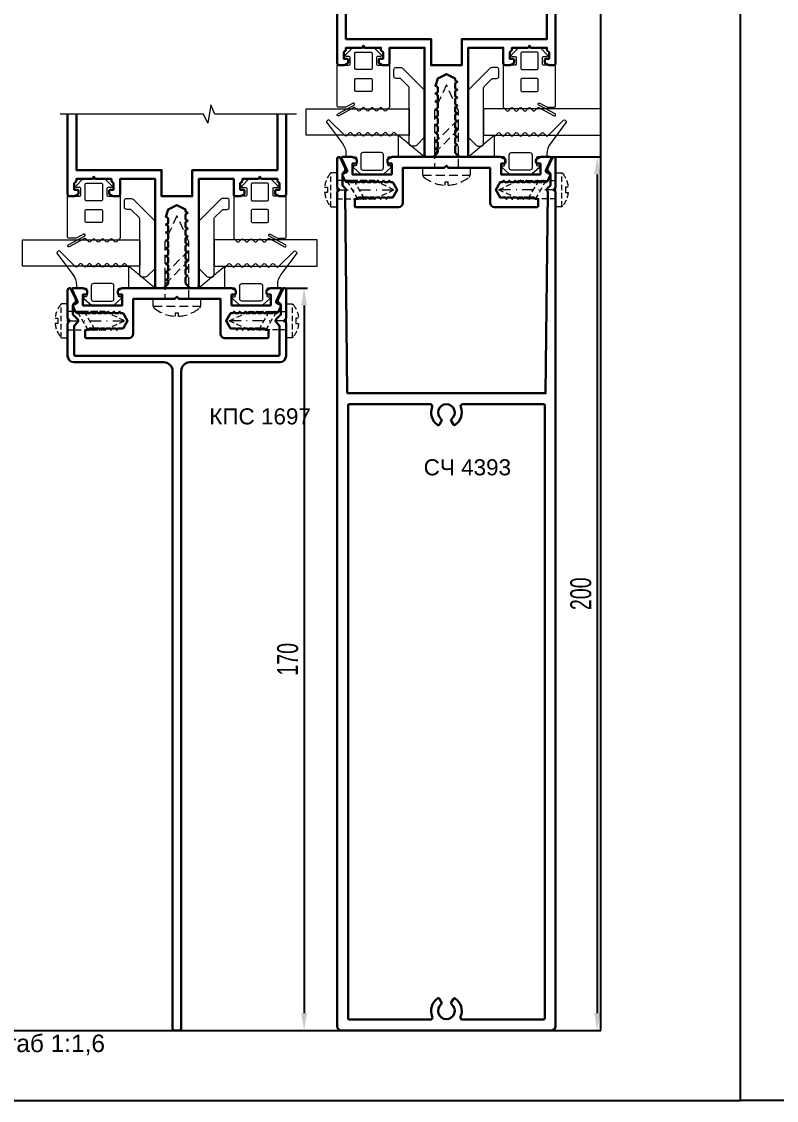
# Model space of a CAD drawing. Extents: x -37 to 8820, y -336 to 478.
# Drawn here: x 7037.2 to 7145.1, y 0 to 154.4 of the extents above; entities that cross this region are included whole.
import ezdxf

# ---------------------------------------------------------------- set-up
doc = ezdxf.new("R2010")
doc.units = 0
doc.header["$LTSCALE"] = 5
doc.linetypes.add('DASHDOT', pattern=[1, 0.5, -0.25, 0, -0.25])
doc.linetypes.add('HIDDEN', pattern=[0.375, 0.25, -0.125])
doc.layers.get('0').update_dxf_attribs({"linetype": 'CONTINUOUS', "lineweight": 30})
doc.layers.get('DEFPOINTS').update_dxf_attribs({"linetype": 'CONTINUOUS'})
for name, color, linetype, lineweight in [('1', 6, 'DASHDOT', 13), ('2', 3, 'HIDDEN', 13), ('Dimentions', 5, 'CONTINUOUS', 15), ('Glass', 5, 'CONTINUOUS', 20), ('Герлен', 7, 'CONTINUOUS', 60), ('Зигзаг', 1, 'CONTINUOUS', 15), ('Подкладки', 1, 'CONTINUOUS', 20), ('Текстовый', 7, 'CONTINUOUS', 9), ('Уплотнители', 1, 'CONTINUOUS', 20)]:
    doc.layers.add(name, color=color, linetype=linetype, lineweight=lineweight)
doc.layers.add('Скрытые', color=14, linetype='CONTINUOUS', plot=False)
doc.styles.add('3', font='RUSS.SHX', dxfattribs={"width": 0.7, "height": 3})
doc.styles.add('Каталожный', font='arial.ttf', dxfattribs={"height": 2.5})
doc.dimstyles.new('MX1_6', dxfattribs={"dimtxt": 3, "dimasz": 2.5, "dimexe": 0.5, "dimexo": 0, "dimgap": 0.8, "dimtad": 1, "dimlfac": 1.6, "dimdsep": 46, "dimtxsty": '3', "dimcen": 0, "dimclrd": 256, "dimclre": 256, "dimclrt": 256, "dimaunit": 1, "dimadec": 0, "dimazin": 0, "dimtfac": 1, "dimtmove": 0, "dimatfit": 1, "dimfxl": 1, "dimtvp": 1, "dimtolj": 1, "dimtzin": 0, "dimarcsym": 0})

# ---------------------------------------------------------------- blocks, each defined once
blk = doc.blocks.new('*D599')
at = {"layer": 'DEFPOINTS', "color": 0, "transparency": 16777216}
for p in [(7112.74, 135), (7112.93, 10), (7119.5, 10)]:
    blk.add_point(p, dxfattribs=at)
at = {"layer": 'Dimentions', "lineweight": -2, "transparency": 16777216}
for p, q in [((7112.74, 135), (7120, 135)), ((7119.5, 132.5), (7119.5, 12.5)), ((7112.93, 10), (7120, 10))]:
    blk.add_line(p, q, dxfattribs=at)
at = {"layer": 'Dimentions', "transparency": 16777216}
for points in [[(7119.08, 132.5), (7119.92, 132.5), (7119.5, 135)], [(7119.08, 12.5), (7119.92, 12.5), (7119.5, 10)]]:
    blk.add_solid(points, dxfattribs=at)
at = {"layer": 'Dimentions', "transparency": 16777216, "insert": (7117.16, 72.5), "char_height": 3, "attachment_point": 5, "rotation": 90, "style": '3'}
blk.add_mtext('\\A1;200', dxfattribs=at)
blk = doc.blocks.new('*U71')
at = {"layer": '1'}
blk.add_line((0, 0), (0, -13), dxfattribs=at)
at = {"layer": '2'}
blk.add_line((-3.84, 1.45), (3.84, 1.45), dxfattribs=at)
blk.add_lwpolyline([(-0.6, 2.87, 0.143497), (-3.71, 1.61, 0.228881), (-3.9, 1.21), (-3.9, 0), (3.9, 0), (3.9, 1.21, 0.228881), (3.71, 1.61, 0.143497), (0.6, 2.87), (0.6, 2.24), (-0.6, 2.24)], format="xyb", close=True, dxfattribs=at)
for points in [[(-2.1, 0), (-2.1, -8.5), (0, -13), (2.1, -8.5), (2.1, 0)], [(2.1, -2.22), (-2.1, -4.65), (-2.1, -6.28), (2.1, -3.85)]]:
    blk.add_lwpolyline(points, close=True, dxfattribs=at)
blk = doc.blocks.new('*U72')
at = {"layer": '1'}
blk.add_line((0, 0), (0, -13), dxfattribs=at)
at = {"layer": '2'}
blk.add_line((-3.84, 1.45), (3.84, 1.45), dxfattribs=at)
blk.add_lwpolyline([(-0.6, 2.87, 0.143497), (-3.71, 1.61, 0.228881), (-3.9, 1.21), (-3.9, 0), (3.9, 0), (3.9, 1.21, 0.228881), (3.71, 1.61, 0.143497), (0.6, 2.87), (0.6, 2.24), (-0.6, 2.24)], format="xyb", close=True, dxfattribs=at)
for points in [[(-2.1, 0), (-2.1, -8.5), (0, -13), (2.1, -8.5), (2.1, 0)], [(2.1, -2.22), (-2.1, -4.65), (-2.1, -6.28), (2.1, -3.85)]]:
    blk.add_lwpolyline(points, close=True, dxfattribs=at)
blk = doc.blocks.new('*D604')
at = {"layer": 'DEFPOINTS', "color": 0, "linetype": 'Continuous', "transparency": 16777216}
for p in [(7074.18, 116.25), (7059.68, 10), (7077.57, 10)]:
    blk.add_point(p, dxfattribs=at)
at = {"layer": 'Dimentions', "linetype": 'Continuous', "lineweight": -2, "transparency": 16777216}
for p, q in [((7074.18, 116.25), (7078.07, 116.25)), ((7077.57, 113.75), (7077.57, 12.5)), ((7059.68, 10), (7078.07, 10))]:
    blk.add_line(p, q, dxfattribs=at)
at = {"layer": 'Dimentions', "linetype": 'Continuous', "transparency": 16777216}
for points in [[(7077.15, 113.75), (7077.99, 113.75), (7077.57, 116.25)], [(7077.15, 12.5), (7077.99, 12.5), (7077.57, 10)]]:
    blk.add_solid(points, dxfattribs=at)
at = {"layer": 'Dimentions', "linetype": 'Continuous', "transparency": 16777216, "insert": (7075.23, 63.12), "char_height": 3, "attachment_point": 5, "rotation": 90, "style": '3'}
blk.add_mtext('\\A1;170', dxfattribs=at)
blk = doc.blocks.new('*U73')
at = {"layer": '1'}
blk.add_line((0, 0), (0, -13), dxfattribs=at)
at = {"layer": '2'}
blk.add_line((-3.84, 1.45), (3.84, 1.45), dxfattribs=at)
blk.add_lwpolyline([(-0.6, 2.87, 0.143497), (-3.71, 1.61, 0.228881), (-3.9, 1.21), (-3.9, 0), (3.9, 0), (3.9, 1.21, 0.228881), (3.71, 1.61, 0.143497), (0.6, 2.87), (0.6, 2.24), (-0.6, 2.24)], format="xyb", close=True, dxfattribs=at)
for points in [[(-2.1, 0), (-2.1, -8.5), (0, -13), (2.1, -8.5), (2.1, 0)], [(2.1, -2.22), (-2.1, -4.65), (-2.1, -6.28), (2.1, -3.85)]]:
    blk.add_lwpolyline(points, close=True, dxfattribs=at)
blk = doc.blocks.new('*U74')
at = {"layer": '1'}
blk.add_line((0, 0), (0, -13), dxfattribs=at)
at = {"layer": '2'}
blk.add_line((-3.84, 1.45), (3.84, 1.45), dxfattribs=at)
blk.add_lwpolyline([(-0.6, 2.87, 0.143497), (-3.71, 1.61, 0.228881), (-3.9, 1.21), (-3.9, 0), (3.9, 0), (3.9, 1.21, 0.228881), (3.71, 1.61, 0.143497), (0.6, 2.87), (0.6, 2.24), (-0.6, 2.24)], format="xyb", close=True, dxfattribs=at)
for points in [[(-2.1, 0), (-2.1, -8.5), (0, -13), (2.1, -8.5), (2.1, 0)], [(2.1, -2.22), (-2.1, -4.65), (-2.1, -6.28), (2.1, -3.85)]]:
    blk.add_lwpolyline(points, close=True, dxfattribs=at)

msp = doc.modelspace()

# ---------------------------------------------------------------- linework, layer by layer
for points in [[(7082.3028, 157.8888), (7082.3028, 148.4375, 0.41421356), (7082.6153, 148.125), (7083.196, 148.125, 0.11643382), (7083.2799, 148.1448), (7083.7616, 148.3857, 0.28407904), (7083.8653, 148.5534), (7083.8653, 148.875, 0.41421356), (7083.6778, 149.0625), (7083.2403, 149.0625), (7083.2403, 150), (7083.4979, 150.2576, 0.19891237), (7083.5528, 150.3902), (7083.5528, 150.625), (7085.7807, 150.625, 0.28407904), (7085.9484, 150.7286), (7086.0528, 150.9375), (7086.1572, 150.7286, 0.28407904), (7086.3249, 150.625), (7088.5528, 150.625), (7088.5528, 150.3902, 0.19891237), (7088.6077, 150.2576), (7088.8653, 150), (7088.8653, 149.0625), (7088.4278, 149.0625, 0.41421356), (7088.2403, 148.875), (7088.2403, 148.5534, 0.28407904), (7088.3439, 148.3857), (7088.8257, 148.1448, 0.11643382), (7088.9096, 148.125), (7089.4903, 148.125, 0.41421356), (7089.8028, 148.4375), (7089.8028, 150.625), (7094.8028, 150.625), (7094.8028, 135.3125, 0.41421356), (7095.1153, 135), (7095.9751, 135, 0.19891237), (7096.1077, 135.0549), (7096.6229, 135.5701, 0.19891237), (7096.6778, 135.7027), (7096.6778, 135.9154, 0.28407904), (7096.5741, 136.0831), (7096.3653, 136.1875), (7096.5741, 136.2919, 0.28407904), (7096.6778, 136.4596), (7096.6778, 137.0404, 0.28407904), (7096.5741, 137.2081), (7096.3653, 137.3125), (7096.5741, 137.4169, 0.28407904), (7096.6778, 137.5846), (7096.6778, 138.1654, 0.28407904), (7096.5741, 138.3331), (7096.3653, 138.4375), (7096.5741, 138.5419, 0.28407904), (7096.6778, 138.7096), (7096.6778, 139.2904, 0.28407904), (7096.5741, 139.4581), (7096.3653, 139.5625), (7096.5741, 139.6669, 0.28407904), (7096.6778, 139.8346), (7096.6778, 140.4154, 0.28407904), (7096.5741, 140.5831), (7096.3653, 140.6875), (7096.5741, 140.7919, 0.28407904), (7096.6778, 140.9596), (7096.6778, 141.5404, 0.28407904), (7096.5741, 141.7081), (7096.3653, 141.8125), (7096.5741, 141.9169, 0.28407904), (7096.6778, 142.0846), (7096.6778, 142.6654, 0.28407904), (7096.5741, 142.8331), (7096.3653, 142.9375), (7096.5741, 143.0419, 0.28407904), (7096.6778, 143.2096), (7096.6778, 143.7904, 0.28407904), (7096.5741, 143.9581), (7096.3653, 144.0625), (7096.5741, 144.1669, 0.28407904), (7096.6778, 144.3346), (7096.6778, 144.9154, 0.28407904), (7096.5741, 145.0831), (7096.3653, 145.1875), (7096.6778, 146.25), (7097.9278, 146.875), (7099.1778, 146.25), (7099.1778, 146.0221, 0.28407904), (7099.2814, 145.8544), (7099.4903, 145.75), (7099.2814, 145.6456, 0.28407904), (7099.1778, 145.4779), (7099.1778, 144.8971, 0.28407904), (7099.2814, 144.7294), (7099.4903, 144.625), (7099.2814, 144.5206, 0.28407904), (7099.1778, 144.3529), (7099.1778, 143.7721, 0.28407904), (7099.2814, 143.6044), (7099.4903, 143.5), (7099.2814, 143.3956, 0.28407904), (7099.1778, 143.2279), (7099.1778, 142.6471, 0.28407904), (7099.2814, 142.4794), (7099.4903, 142.375), (7099.2814, 142.2706, 0.28407904), (7099.1778, 142.1029), (7099.1778, 141.5221, 0.28407904), (7099.2814, 141.3544), (7099.4903, 141.25), (7099.2814, 141.1456, 0.28407904), (7099.1778, 140.9779), (7099.1778, 140.3971, 0.28407904), (7099.2814, 140.2294), (7099.4903, 140.125), (7099.2814, 140.0206, 0.28407904), (7099.1778, 139.8529), (7099.1778, 139.2721, 0.28407904), (7099.2814, 139.1044), (7099.4903, 139), (7099.2814, 138.8956, 0.28407904), (7099.1778, 138.7279), (7099.1778, 138.1471, 0.28407904), (7099.2814, 137.9794), (7099.4903, 137.875), (7099.2814, 137.7706, 0.28407904), (7099.1778, 137.6029), (7099.1778, 137.0221, 0.28407904), (7099.2814, 136.8544), (7099.4903, 136.75), (7099.2814, 136.6456, 0.28407904), (7099.1778, 136.4779), (7099.1778, 135.7027, 0.19891237), (7099.2327, 135.5701), (7099.7479, 135.0549, 0.19891237), (7099.8805, 135), (7100.7403, 135, 0.41421356), (7101.0528, 135.3125), (7101.0528, 150.625), (7106.0528, 150.625), (7106.0528, 148.4375, 0.41421356), (7106.3653, 148.125), (7106.946, 148.125, 0.11643382), (7107.0299, 148.1448), (7107.5116, 148.3857, 0.28407904), (7107.6153, 148.5534), (7107.6153, 148.875, 0.41421356), (7107.4278, 149.0625), (7106.9903, 149.0625), (7106.9903, 150), (7107.2479, 150.2576, 0.19891237), (7107.3028, 150.3902), (7107.3028, 150.625), (7109.5307, 150.625, 0.28407904), (7109.6984, 150.7286), (7109.8028, 150.9375), (7109.9072, 150.7286, 0.28407904), (7110.0749, 150.625), (7112.3028, 150.625), (7112.3028, 150.3902, 0.19891237), (7112.3577, 150.2576), (7112.6153, 150), (7112.6153, 149.0625), (7112.1778, 149.0625, 0.41421356), (7111.9903, 148.875), (7111.9903, 148.5534, 0.28407904), (7112.0939, 148.3857), (7112.5757, 148.1448, 0.11643382), (7112.6596, 148.125), (7113.2403, 148.125, 0.41421356), (7113.5528, 148.4375), (7113.5528, 157.8888)], [(7043.7459, 141.1388), (7043.7459, 129.6875, 0.41421356), (7044.0584, 129.375), (7044.6392, 129.375, 0.11643382), (7044.723, 129.3948), (7045.2048, 129.6357, 0.28407904), (7045.3084, 129.8034), (7045.3084, 130.125, 0.41421356), (7045.1209, 130.3125), (7044.6834, 130.3125), (7044.6834, 131.25), (7044.941, 131.5076, 0.19891237), (7044.9959, 131.6402), (7044.9959, 131.875), (7047.2238, 131.875, 0.28407904), (7047.3915, 131.9786), (7047.4959, 132.1875), (7047.6004, 131.9786, 0.28407904), (7047.7681, 131.875), (7049.9959, 131.875), (7049.9959, 131.6402, 0.19891237), (7050.0509, 131.5076), (7050.3084, 131.25), (7050.3084, 130.3125), (7049.8709, 130.3125, 0.41421356), (7049.6834, 130.125), (7049.6834, 129.8034, 0.28407904), (7049.7871, 129.6357), (7050.2689, 129.3948, 0.11643382), (7050.3527, 129.375), (7050.9334, 129.375, 0.41421356), (7051.2459, 129.6875), (7051.2459, 131.875), (7056.2459, 131.875), (7056.2459, 116.5625, 0.41421356), (7056.5584, 116.25), (7057.4183, 116.25, 0.19891237), (7057.5509, 116.3049), (7058.066, 116.8201, 0.19891237), (7058.1209, 116.9527), (7058.1209, 117.1654, 0.28407904), (7058.0173, 117.3331), (7057.8084, 117.4375), (7058.0173, 117.5419, 0.28407904), (7058.1209, 117.7096), (7058.1209, 118.2904, 0.28407904), (7058.0173, 118.4581), (7057.8084, 118.5625), (7058.0173, 118.6669, 0.28407904), (7058.1209, 118.8346), (7058.1209, 119.4154, 0.28407904), (7058.0173, 119.5831), (7057.8084, 119.6875), (7058.0173, 119.7919, 0.28407904), (7058.1209, 119.9596), (7058.1209, 120.5404, 0.28407904), (7058.0173, 120.7081), (7057.8084, 120.8125), (7058.0173, 120.9169, 0.28407904), (7058.1209, 121.0846), (7058.1209, 121.6654, 0.28407904), (7058.0173, 121.8331), (7057.8084, 121.9375), (7058.0173, 122.0419, 0.28407904), (7058.1209, 122.2096), (7058.1209, 122.7904, 0.28407904), (7058.0173, 122.9581), (7057.8084, 123.0625), (7058.0173, 123.1669, 0.28407904), (7058.1209, 123.3346), (7058.1209, 123.9154, 0.28407904), (7058.0173, 124.0831), (7057.8084, 124.1875), (7058.0173, 124.2919, 0.28407904), (7058.1209, 124.4596), (7058.1209, 125.0404, 0.28407904), (7058.0173, 125.2081), (7057.8084, 125.3125), (7058.0173, 125.4169, 0.28407904), (7058.1209, 125.5846), (7058.1209, 126.1654, 0.28407904), (7058.0173, 126.3331), (7057.8084, 126.4375), (7058.1209, 127.5), (7059.3709, 128.125), (7060.6209, 127.5), (7060.6209, 127.2721, 0.28407904), (7060.7246, 127.1044), (7060.9334, 127), (7060.7246, 126.8956, 0.28407904), (7060.6209, 126.7279), (7060.6209, 126.1471, 0.28407904), (7060.7246, 125.9794), (7060.9334, 125.875), (7060.7246, 125.7706, 0.28407904), (7060.6209, 125.6029), (7060.6209, 125.0221, 0.28407904), (7060.7246, 124.8544), (7060.9334, 124.75), (7060.7246, 124.6456, 0.28407904), (7060.6209, 124.4779), (7060.6209, 123.8971, 0.28407904), (7060.7246, 123.7294), (7060.9334, 123.625), (7060.7246, 123.5206, 0.28407904), (7060.6209, 123.3529), (7060.6209, 122.7721, 0.28407904), (7060.7246, 122.6044), (7060.9334, 122.5), (7060.7246, 122.3956, 0.28407904), (7060.6209, 122.2279), (7060.6209, 121.6471, 0.28407904), (7060.7246, 121.4794), (7060.9334, 121.375), (7060.7246, 121.2706, 0.28407904), (7060.6209, 121.1029), (7060.6209, 120.5221, 0.28407904), (7060.7246, 120.3544), (7060.9334, 120.25), (7060.7246, 120.1456, 0.28407904), (7060.6209, 119.9779), (7060.6209, 119.3971, 0.28407904), (7060.7246, 119.2294), (7060.9334, 119.125), (7060.7246, 119.0206, 0.28407904), (7060.6209, 118.8529), (7060.6209, 118.2721, 0.28407904), (7060.7246, 118.1044), (7060.9334, 118), (7060.7246, 117.8956, 0.28407904), (7060.6209, 117.7279), (7060.6209, 116.9527, 0.19891237), (7060.6759, 116.8201), (7061.191, 116.3049, 0.19891237), (7061.3236, 116.25), (7062.1834, 116.25, 0.41421356), (7062.4959, 116.5625), (7062.4959, 131.875), (7067.4959, 131.875), (7067.4959, 129.6875, 0.41421356), (7067.8084, 129.375), (7068.3892, 129.375, 0.11643382), (7068.473, 129.3948), (7068.9548, 129.6357, 0.28407904), (7069.0584, 129.8034), (7069.0584, 130.125, 0.41421356), (7068.8709, 130.3125), (7068.4334, 130.3125), (7068.4334, 131.25), (7068.691, 131.5076, 0.19891237), (7068.7459, 131.6402), (7068.7459, 131.875), (7070.9738, 131.875, 0.28407904), (7071.1415, 131.9786), (7071.2459, 132.1875), (7071.3504, 131.9786, 0.28407904), (7071.5181, 131.875), (7073.7459, 131.875), (7073.7459, 131.6402, 0.19891237), (7073.8009, 131.5076), (7074.0584, 131.25), (7074.0584, 130.3125), (7073.6209, 130.3125, 0.41421356), (7073.4334, 130.125), (7073.4334, 129.8034, 0.28407904), (7073.5371, 129.6357), (7074.0189, 129.3948, 0.11643382), (7074.1027, 129.375), (7074.6834, 129.375, 0.41421356), (7074.9959, 129.6875), (7074.9959, 141.1388)], [(7044.8709, 106.5625, -0.41421356), (7044.6834, 106.75), (7044.6834, 110.8617), (7045.1633, 111.3415, 0.41421356), (7045.1633, 111.7835), (7044.4959, 112.4508), (7044.4959, 113.7633, -0.27973928), (7044.6979, 114.096, 0.40155944), (7044.8925, 114.669), (7044.2225, 116.1057, 0.80258485), (7043.7459, 116), (7043.7459, 111.9527, 0.19891237), (7043.8009, 111.8201), (7044.0584, 111.5625), (7043.8009, 111.3049, 0.19891237), (7043.7459, 111.1723), (7043.7459, 106.5625, 0.41421356), (7044.6834, 105.625), (7057.4959, 105.625, -0.41421356), (7058.7459, 104.375), (7058.7459, 10.3125, 0.41421356), (7059.0584, 10), (7059.6834, 10, 0.41421356), (7059.9959, 10.3125), (7059.9959, 104.375, -0.41421356), (7061.2459, 105.625), (7074.0584, 105.625, 0.41421356), (7074.9959, 106.5625), (7074.9959, 111.1723, 0.19891237), (7074.941, 111.3049), (7074.6834, 111.5625), (7074.941, 111.8201, 0.19891237), (7074.9959, 111.9527), (7074.9959, 116, 0.80258485), (7074.5194, 116.1057), (7073.8494, 114.669, 0.40155944), (7074.044, 114.096, -0.27973928), (7074.2459, 113.7633), (7074.2459, 112.4508), (7073.5786, 111.7835, 0.41421356), (7073.5786, 111.3415), (7074.0584, 110.8617), (7074.0584, 106.75, -0.41421356), (7073.8709, 106.5625), (7044.8709, 106.5625)]]:
    msp.add_lwpolyline(points, format="xyb")
for points in [[(7083.5528, 157.8888), (7083.5528, 151.875), (7095.7403, 151.875), (7095.7403, 148.125), (7100.1153, 148.125), (7100.1153, 151.875), (7112.3028, 151.875), (7112.3028, 157.8888)], [(7044.9959, 141.1388), (7044.9959, 133.125), (7057.1834, 133.125), (7057.1834, 129.375), (7061.5584, 129.375), (7061.5584, 133.125), (7073.7459, 133.125), (7073.7459, 141.1388)]]:
    msp.add_lwpolyline(points)
for points in [[(7083.7403, 101.1875), (7112.1153, 101.1875), (7112.4301, 129.9395, 0.16225078), (7112.3696, 130.1277, -0.37021612), (7112.4006, 130.5335), (7112.8028, 130.9357), (7112.8028, 132.5133, 0.27973928), (7112.6009, 132.846, -0.40155944), (7112.4063, 133.419), (7113.0762, 134.8557, -0.80258485), (7113.5528, 134.75), (7113.5528, 130.7027, -0.19891237), (7113.4979, 130.5701), (7113.2403, 130.3125), (7113.4979, 130.0549, -0.19891237), (7113.5528, 129.9223), (7113.5528, 10.625, -0.41421356), (7112.9278, 10), (7082.9278, 10, -0.41421356), (7082.3028, 10.625), (7082.3028, 129.9223, -0.19891237), (7082.3577, 130.0549), (7082.6153, 130.3125), (7082.3577, 130.5701, -0.19891237), (7082.3028, 130.7027), (7082.3028, 134.75, -0.80258485), (7082.7794, 134.8557), (7083.4493, 133.419, -0.40155944), (7083.2547, 132.846, 0.27973928), (7083.0528, 132.5133), (7083.0528, 130.9357), (7083.455, 130.5335, -0.37021612), (7083.486, 130.1277, 0.16225078), (7083.4255, 129.9395)], [(7109.6967, 129.1497, 0.28407904), (7109.5849, 129.2188), (7109.1457, 129.2188, 0.28407904), (7109.0339, 129.1497), (7108.959, 129), (7108.8842, 129.1497, 0.28407904), (7108.7724, 129.2188), (7108.3332, 129.2188, 0.28407904), (7108.2214, 129.1497), (7108.1465, 129), (7108.0717, 129.1497, 0.28407904), (7107.9599, 129.2188), (7107.5207, 129.2188, 0.28407904), (7107.4089, 129.1497), (7107.334, 129), (7107.2592, 129.1497, 0.28407904), (7107.1474, 129.2188), (7106.7082, 129.2188, 0.28407904), (7106.5964, 129.1497), (7106.5215, 129), (7106.4467, 129.1497, 0.28407904), (7106.3349, 129.2188), (7105.6153, 129.2188), (7104.9903, 130.3125), (7105.6153, 131.4063), (7105.9287, 131.4063, 0.28407904), (7106.0405, 131.4753), (7106.1153, 131.625), (7106.1901, 131.4753, 0.28407904), (7106.3019, 131.4063), (7106.7412, 131.4063, 0.28407904), (7106.853, 131.4753), (7106.9278, 131.625), (7107.0026, 131.4753, 0.28407904), (7107.1144, 131.4063), (7107.5537, 131.4063, 0.28407904), (7107.6655, 131.4753), (7107.7403, 131.625), (7107.8151, 131.4753, 0.28407904), (7107.9269, 131.4063), (7108.3662, 131.4063, 0.28407904), (7108.478, 131.4753), (7108.5528, 131.625), (7108.6276, 131.4753, 0.28407904), (7108.7394, 131.4063), (7109.1787, 131.4063, 0.28407904), (7109.2905, 131.4753), (7109.3653, 131.625), (7109.4401, 131.4753, 0.28407904), (7109.5519, 131.4063), (7109.9912, 131.4063, 0.28407904), (7110.103, 131.4753), (7110.1778, 131.625), (7110.2526, 131.4753, 0.28407904), (7110.3644, 131.4063), (7110.8037, 131.4063, 0.28407904), (7110.9155, 131.4753), (7110.9903, 131.625), (7111.0651, 131.4753, 0.28407904), (7111.1769, 131.4063), (7111.6162, 131.4063, 0.28407904), (7111.728, 131.4753), (7111.8028, 131.625), (7111.8776, 131.4753, 0.28407904), (7111.9894, 131.4063), (7112.1785, 131.4063, 0.19891237), (7112.2668, 131.4429), (7112.4334, 131.6094, 0.08748866), (7112.4583, 131.645), (7112.7852, 132.3461, 0.41421356), (7112.6945, 132.5952), (7112.2227, 132.8152, -0.41421356), (7112.132, 133.0644), (7112.9102, 134.7333, 0.54861879), (7112.7403, 135), (7111.4096, 135, 0.11643382), (7111.3257, 134.9802), (7110.8439, 134.7393, 0.28407904), (7110.7403, 134.5716), (7110.7403, 134.25, 0.41421356), (7110.9278, 134.0625), (7111.3653, 134.0625), (7111.3653, 132.5), (7105.7403, 132.5), (7105.7403, 134.0625), (7106.1778, 134.0625, 0.41421356), (7106.3653, 134.25), (7106.3653, 134.5716, 0.28407904), (7106.2616, 134.7393), (7105.7799, 134.9802, 0.11643382), (7105.696, 135), (7090.1596, 135, 0.11643382), (7090.0757, 134.9802), (7089.5939, 134.7393, 0.28407904), (7089.4903, 134.5716), (7089.4903, 134.25, 0.41421356), (7089.6778, 134.0625), (7090.1153, 134.0625), (7090.1153, 132.5), (7084.4903, 132.5), (7084.4903, 134.0625), (7084.9278, 134.0625, 0.41421356), (7085.1153, 134.25), (7085.1153, 134.5716, 0.28407904), (7085.0116, 134.7393), (7084.5299, 134.9802, 0.11643382), (7084.446, 135), (7083.1153, 135, 0.54861879), (7082.9454, 134.7333), (7083.7236, 133.0644, -0.41421356), (7083.6329, 132.8152), (7083.1611, 132.5952, 0.41421356), (7083.0704, 132.3461), (7083.3973, 131.645, 0.08748866), (7083.4222, 131.6094), (7083.5887, 131.4429, 0.19891237), (7083.6771, 131.4063), (7083.8662, 131.4063, 0.28407904), (7083.978, 131.4753), (7084.0528, 131.625), (7084.1276, 131.4753, 0.28407904), (7084.2394, 131.4063), (7084.6787, 131.4063, 0.28407904), (7084.7905, 131.4753), (7084.8653, 131.625), (7084.9401, 131.4753, 0.28407904), (7085.0519, 131.4063), (7085.4912, 131.4063, 0.28407904), (7085.603, 131.4753), (7085.6778, 131.625), (7085.7526, 131.4753, 0.28407904), (7085.8644, 131.4063), (7086.3037, 131.4063, 0.28407904), (7086.4155, 131.4753), (7086.4903, 131.625), (7086.5651, 131.4753, 0.28407904), (7086.6769, 131.4063), (7087.1162, 131.4063, 0.28407904), (7087.228, 131.4753), (7087.3028, 131.625), (7087.3776, 131.4753, 0.28407904), (7087.4894, 131.4063), (7087.9287, 131.4063, 0.28407904), (7088.0405, 131.4753), (7088.1153, 131.625), (7088.1901, 131.4753, 0.28407904), (7088.3019, 131.4063), (7088.7412, 131.4063, 0.28407904), (7088.853, 131.4753), (7088.9278, 131.625), (7089.0026, 131.4753, 0.28407904), (7089.1144, 131.4063), (7089.5537, 131.4063, 0.28407904), (7089.6655, 131.4753), (7089.7403, 131.625), (7089.8151, 131.4753, 0.28407904), (7089.9269, 131.4063), (7090.2403, 131.4063), (7090.8653, 130.3125), (7090.2403, 129.2188), (7089.5207, 129.2188, 0.28407904), (7089.4089, 129.1497), (7089.334, 129), (7089.2592, 129.1497, 0.28407904), (7089.1474, 129.2188), (7088.7082, 129.2188, 0.28407904), (7088.5964, 129.1497), (7088.5215, 129), (7088.4467, 129.1497, 0.28407904), (7088.3349, 129.2188), (7087.8957, 129.2188, 0.28407904), (7087.7839, 129.1497), (7087.709, 129), (7087.6342, 129.1497, 0.28407904), (7087.5224, 129.2188), (7087.0832, 129.2188, 0.28407904), (7086.9714, 129.1497), (7086.8965, 129), (7086.8217, 129.1497, 0.28407904), (7086.7099, 129.2188), (7086.2707, 129.2188, 0.28407904), (7086.1589, 129.1497), (7086.084, 129), (7086.0092, 129.1497, 0.28407904), (7085.8974, 129.2188), (7085.4582, 129.2188, 0.28407904), (7085.3464, 129.1497), (7085.2715, 129), (7084.9278, 129, 0.41421356), (7084.8028, 128.875), (7084.8028, 128, 0.41421356), (7084.9903, 127.8125), (7091.0528, 127.8125, 0.41421356), (7091.6778, 128.4375), (7091.6778, 133.4375), (7097.5376, 133.4375, 0.19891237), (7097.6702, 133.4924), (7097.9278, 133.75), (7098.1854, 133.4924, 0.19891237), (7098.318, 133.4375), (7104.1778, 133.4375), (7104.1778, 128.4375, 0.41421356), (7104.8028, 127.8125), (7110.8653, 127.8125, 0.41421356), (7111.0528, 128), (7111.0528, 128.875, 0.41421356), (7110.9278, 129), (7110.584, 129), (7110.5092, 129.1497, 0.28407904), (7110.3974, 129.2188), (7109.9582, 129.2188, 0.28407904), (7109.8464, 129.1497), (7109.7715, 129)], [(7071.1399, 110.3997, 0.28407904), (7071.0281, 110.4688), (7070.5888, 110.4688, 0.28407904), (7070.477, 110.3997), (7070.4022, 110.25), (7070.3274, 110.3997, 0.28407904), (7070.2156, 110.4688), (7069.7763, 110.4688, 0.28407904), (7069.6645, 110.3997), (7069.5897, 110.25), (7069.5149, 110.3997, 0.28407904), (7069.4031, 110.4688), (7068.9638, 110.4688, 0.28407904), (7068.852, 110.3997), (7068.7772, 110.25), (7068.7024, 110.3997, 0.28407904), (7068.5906, 110.4688), (7068.1513, 110.4688, 0.28407904), (7068.0395, 110.3997), (7067.9647, 110.25), (7067.8899, 110.3997, 0.28407904), (7067.7781, 110.4688), (7067.0584, 110.4688), (7066.4334, 111.5625), (7067.0584, 112.6563), (7067.3718, 112.6563, 0.28407904), (7067.4836, 112.7253), (7067.5584, 112.875), (7067.6333, 112.7253, 0.28407904), (7067.7451, 112.6563), (7068.1843, 112.6563, 0.28407904), (7068.2961, 112.7253), (7068.3709, 112.875), (7068.4458, 112.7253, 0.28407904), (7068.5576, 112.6563), (7068.9968, 112.6563, 0.28407904), (7069.1086, 112.7253), (7069.1834, 112.875), (7069.2583, 112.7253, 0.28407904), (7069.3701, 112.6563), (7069.8093, 112.6563, 0.28407904), (7069.9211, 112.7253), (7069.9959, 112.875), (7070.0708, 112.7253, 0.28407904), (7070.1826, 112.6563), (7070.6218, 112.6563, 0.28407904), (7070.7336, 112.7253), (7070.8084, 112.875), (7070.8833, 112.7253, 0.28407904), (7070.9951, 112.6563), (7071.4343, 112.6563, 0.28407904), (7071.5461, 112.7253), (7071.6209, 112.875), (7071.6958, 112.7253, 0.28407904), (7071.8076, 112.6563), (7072.2468, 112.6563, 0.28407904), (7072.3586, 112.7253), (7072.4334, 112.875), (7072.5083, 112.7253, 0.28407904), (7072.6201, 112.6563), (7073.0593, 112.6563, 0.28407904), (7073.1711, 112.7253), (7073.2459, 112.875), (7073.3208, 112.7253, 0.28407904), (7073.4326, 112.6563), (7073.6216, 112.6563, 0.19891237), (7073.71, 112.6929), (7073.8766, 112.8594, 0.08748866), (7073.9015, 112.895), (7074.2284, 113.5961, 0.41421356), (7074.1377, 113.8452), (7073.6659, 114.0652, -0.41421356), (7073.5752, 114.3144), (7074.3534, 115.9833, 0.54861879), (7074.1834, 116.25), (7072.8527, 116.25, 0.11643382), (7072.7689, 116.2302), (7072.2871, 115.9893, 0.28407904), (7072.1834, 115.8216), (7072.1834, 115.5, 0.41421356), (7072.3709, 115.3125), (7072.8084, 115.3125), (7072.8084, 113.75), (7067.1834, 113.75), (7067.1834, 115.3125), (7067.6209, 115.3125, 0.41421356), (7067.8084, 115.5), (7067.8084, 115.8216, 0.28407904), (7067.7048, 115.9893), (7067.223, 116.2302, 0.11643382), (7067.1392, 116.25), (7051.6027, 116.25, 0.11643382), (7051.5189, 116.2302), (7051.0371, 115.9893, 0.28407904), (7050.9334, 115.8216), (7050.9334, 115.5, 0.41421356), (7051.1209, 115.3125), (7051.5584, 115.3125), (7051.5584, 113.75), (7045.9334, 113.75), (7045.9334, 115.3125), (7046.3709, 115.3125, 0.41421356), (7046.5584, 115.5), (7046.5584, 115.8216, 0.28407904), (7046.4548, 115.9893), (7045.973, 116.2302, 0.11643382), (7045.8892, 116.25), (7044.5584, 116.25, 0.54861879), (7044.3885, 115.9833), (7045.1667, 114.3144, -0.41421356), (7045.076, 114.0652), (7044.6042, 113.8452, 0.41421356), (7044.5135, 113.5961), (7044.8404, 112.895, 0.08748866), (7044.8653, 112.8594), (7045.0319, 112.6929, 0.19891237), (7045.1203, 112.6563), (7045.3093, 112.6563, 0.28407904), (7045.4211, 112.7253), (7045.4959, 112.875), (7045.5708, 112.7253, 0.28407904), (7045.6826, 112.6563), (7046.1218, 112.6563, 0.28407904), (7046.2336, 112.7253), (7046.3084, 112.875), (7046.3833, 112.7253, 0.28407904), (7046.4951, 112.6563), (7046.9343, 112.6563, 0.28407904), (7047.0461, 112.7253), (7047.1209, 112.875), (7047.1958, 112.7253, 0.28407904), (7047.3076, 112.6563), (7047.7468, 112.6563, 0.28407904), (7047.8586, 112.7253), (7047.9334, 112.875), (7048.0083, 112.7253, 0.28407904), (7048.1201, 112.6563), (7048.5593, 112.6563, 0.28407904), (7048.6711, 112.7253), (7048.7459, 112.875), (7048.8208, 112.7253, 0.28407904), (7048.9326, 112.6563), (7049.3718, 112.6563, 0.28407904), (7049.4836, 112.7253), (7049.5584, 112.875), (7049.6333, 112.7253, 0.28407904), (7049.7451, 112.6563), (7050.1843, 112.6563, 0.28407904), (7050.2961, 112.7253), (7050.3709, 112.875), (7050.4458, 112.7253, 0.28407904), (7050.5576, 112.6563), (7050.9968, 112.6563, 0.28407904), (7051.1086, 112.7253), (7051.1834, 112.875), (7051.2583, 112.7253, 0.28407904), (7051.3701, 112.6563), (7051.6834, 112.6563), (7052.3084, 111.5625), (7051.6834, 110.4688), (7050.9638, 110.4688, 0.28407904), (7050.852, 110.3997), (7050.7772, 110.25), (7050.7024, 110.3997, 0.28407904), (7050.5906, 110.4688), (7050.1513, 110.4688, 0.28407904), (7050.0395, 110.3997), (7049.9647, 110.25), (7049.8899, 110.3997, 0.28407904), (7049.7781, 110.4688), (7049.3388, 110.4688, 0.28407904), (7049.227, 110.3997), (7049.1522, 110.25), (7049.0774, 110.3997, 0.28407904), (7048.9656, 110.4688), (7048.5263, 110.4688, 0.28407904), (7048.4145, 110.3997), (7048.3397, 110.25), (7048.2649, 110.3997, 0.28407904), (7048.1531, 110.4688), (7047.7138, 110.4688, 0.28407904), (7047.602, 110.3997), (7047.5272, 110.25), (7047.4524, 110.3997, 0.28407904), (7047.3406, 110.4688), (7046.9013, 110.4688, 0.28407904), (7046.7895, 110.3997), (7046.7147, 110.25), (7046.3709, 110.25, 0.41421356), (7046.2459, 110.125), (7046.2459, 109.25, 0.41421356), (7046.4334, 109.0625), (7052.4959, 109.0625, 0.41421356), (7053.1209, 109.6875), (7053.1209, 114.6875), (7058.9808, 114.6875, 0.19891237), (7059.1134, 114.7424), (7059.3709, 115), (7059.6285, 114.7424, 0.19891237), (7059.7611, 114.6875), (7065.6209, 114.6875), (7065.6209, 109.6875, 0.41421356), (7066.2459, 109.0625), (7072.3084, 109.0625, 0.41421356), (7072.4959, 109.25), (7072.4959, 110.125, 0.41421356), (7072.3709, 110.25), (7072.0272, 110.25), (7071.9524, 110.3997, 0.28407904), (7071.8406, 110.4688), (7071.4013, 110.4688, 0.28407904), (7071.2895, 110.3997), (7071.2147, 110.25)]]:
    msp.add_lwpolyline(points, format="xyb", close=True)
at = {"linetype": 'Continuous'}
msp.add_lwpolyline([(7096.9322, 96.7131, -0.44198782), (7096.6613, 96.654, -0.33997957), (7095.8787, 99.2031, 0.52327257), (7095.5859, 99.625), (7084.0528, 99.625, 0.41421356), (7083.8653, 99.4375), (7083.8653, 11.75, 0.41421356), (7084.0528, 11.5625), (7095.6102, 11.5625, 0.53184552), (7095.8999, 11.9922, -0.34747837), (7096.6613, 14.596, -0.44198782), (7096.9322, 14.5369), (7097.2467, 13.9922, -0.37469315), (7097.1994, 13.7503, 2.91764669), (7098.6562, 13.7503, -0.37469315), (7098.6089, 13.9922), (7098.9234, 14.5369, -0.44198782), (7099.1943, 14.596, -0.34747837), (7099.9557, 11.9922, 0.53184552), (7100.2454, 11.5625), (7111.8028, 11.5625, 0.41421356), (7111.9903, 11.75), (7111.9903, 99.4375, 0.41421356), (7111.8028, 99.625), (7100.2697, 99.625, 0.52327257), (7099.9769, 99.2031, -0.33997957), (7099.1943, 96.654, -0.44198782), (7098.9234, 96.7131), (7098.6089, 97.2578, -0.37469315), (7098.6562, 97.4997, 2.91764669), (7097.1994, 97.4997, -0.37469315), (7097.2467, 97.2578)], format="xyb", close=True, dxfattribs=at)
at = {"layer": '2'}
for p, q in [((7094.5528, 132.3814), (7101.3028, 132.3814)), ((7055.9959, 113.6314), (7062.7459, 113.6314))]:
    msp.add_line(p, q, dxfattribs=at)
for points in [[(7099.6465, 133.4375), (7099.6465, 141.6266), (7097.9278, 145.3125), (7096.209, 141.6266), (7096.209, 133.4375)], [(7096.209, 135.5179), (7099.6465, 138.9554), (7099.6465, 140.3877), (7096.209, 136.9502)], [(7061.0897, 114.6875), (7061.0897, 122.8766), (7059.3709, 126.5625), (7057.6522, 122.8766), (7057.6522, 114.6875)], [(7057.6522, 116.7679), (7061.0897, 120.2054), (7061.0897, 121.6377), (7057.6522, 118.2002)]]:
    msp.add_lwpolyline(points, close=True, dxfattribs=at)
for points in [[(7097.6822, 130.9746, -0.16184886), (7094.6664, 132.1404, -0.22388754), (7094.5528, 132.3814), (7094.5528, 133.4375), (7101.3028, 133.4375), (7101.3028, 132.3814, -0.22388754), (7101.1892, 132.1404, -0.16184886), (7098.1734, 130.9746), (7098.1734, 131.4123), (7097.6822, 131.4123)], [(7059.1253, 112.2246, -0.16184886), (7056.1096, 113.3904, -0.22388754), (7055.9959, 113.6314), (7055.9959, 114.6875), (7062.7459, 114.6875), (7062.7459, 113.6314, -0.22388754), (7062.6323, 113.3904, -0.16184886), (7059.6166, 112.2246), (7059.6166, 112.6623), (7059.1253, 112.6623)]]:
    msp.add_lwpolyline(points, format="xyb", close=True, dxfattribs=at)
at = {"layer": 'Glass'}
for points in [[(7092.6153, 138.125), (7077.8653, 138.125), (7077.8653, 141.875), (7092.6153, 141.875)], [(7103.2403, 138.125), (7119.9903, 138.125), (7119.9903, 141.875), (7103.2403, 141.875)], [(7054.0584, 119.375), (7037.3084, 119.375), (7037.3084, 123.125), (7054.0584, 123.125)], [(7064.6834, 119.375), (7079.4334, 119.375), (7079.4334, 123.125), (7064.6834, 123.125)]]:
    msp.add_lwpolyline(points, close=True, dxfattribs=at)
at = {"layer": 'Герлен', "ltscale": 2, "const_width": 0.1875}
for points in [[(7084.9903, 138.125), (7091.0528, 138.125), (7094.8028, 135), (7101.0528, 135), (7104.8028, 138.125), (7110.8653, 138.125)], [(7046.4334, 119.375), (7052.4959, 119.375), (7056.2459, 116.25), (7062.4959, 116.25), (7066.2459, 119.375), (7072.3084, 119.375)]]:
    msp.add_lwpolyline(points, dxfattribs=at)
at = {"layer": 'Зигзаг'}
msp.add_lwpolyline([(7076.4735, 141.1388), (7064.7962, 141.1388), (7064.2153, 142.4567), (7063.7797, 139.844), (7063.1972, 141.1388), (7042.6829, 141.1388)], dxfattribs=at)
at = {"layer": 'Подкладки'}
for points in [[(7090.7403, 146.25, -0.41421356), (7090.4278, 146.5625), (7090.4278, 147.5, -0.41421356), (7090.7403, 147.8125), (7091.3117, 147.8125, -0.19891237), (7091.7536, 147.6294), (7094.6197, 144.7633, -0.19891237), (7094.8028, 144.3214), (7094.8028, 137.943, -0.19891237), (7094.7113, 137.722), (7093.6443, 136.6551, -0.19891237), (7093.4234, 136.5636), (7092.9278, 136.5636, -0.41421356), (7092.6153, 136.8761), (7092.6153, 144.8706, 0.19891237), (7092.5238, 145.0915), (7091.4568, 146.1585, 0.19891237), (7091.2359, 146.25)], [(7105.1153, 146.25, 0.41421356), (7105.4278, 146.5625), (7105.4278, 147.5, 0.41421356), (7105.1153, 147.8125), (7104.5439, 147.8125, 0.19891237), (7104.102, 147.6294), (7101.2359, 144.7633, 0.19891237), (7101.0528, 144.3214), (7101.0528, 137.943, 0.19891237), (7101.1443, 137.722), (7102.2113, 136.6551, 0.19891237), (7102.4322, 136.5636), (7102.9278, 136.5636, 0.41421356), (7103.2403, 136.8761), (7103.2403, 144.8706, -0.19891237), (7103.3318, 145.0915), (7104.3988, 146.1585, -0.19891237), (7104.6197, 146.25)], [(7052.1834, 127.5, -0.41421356), (7051.8709, 127.8125), (7051.8709, 128.75, -0.41421356), (7052.1834, 129.0625), (7052.7548, 129.0625, -0.19891237), (7053.1968, 128.8794), (7056.0629, 126.0133, -0.19891237), (7056.2459, 125.5714), (7056.2459, 119.193, -0.19891237), (7056.1544, 118.972), (7055.0875, 117.9051, -0.19891237), (7054.8665, 117.8136), (7054.3709, 117.8136, -0.41421356), (7054.0584, 118.1261), (7054.0584, 126.1206, 0.19891237), (7053.9669, 126.3415), (7052.9, 127.4085, 0.19891237), (7052.679, 127.5)], [(7066.5584, 127.5, 0.41421356), (7066.8709, 127.8125), (7066.8709, 128.75, 0.41421356), (7066.5584, 129.0625), (7065.9871, 129.0625, 0.19891237), (7065.5451, 128.8794), (7062.679, 126.0133, 0.19891237), (7062.4959, 125.5714), (7062.4959, 119.193, 0.19891237), (7062.5875, 118.972), (7063.6544, 117.9051, 0.19891237), (7063.8754, 117.8136), (7064.3709, 117.8136, 0.41421356), (7064.6834, 118.1261), (7064.6834, 126.1206, -0.19891237), (7064.775, 126.3415), (7065.8419, 127.4085, -0.19891237), (7066.0629, 127.5)]]:
    msp.add_lwpolyline(points, format="xyb", close=True, dxfattribs=at)
at = {"layer": 'Скрытые', "linetype": 'Continuous'}
for points in [[(7140, 297), (6930, 297), (6930, 0), (7140, 0)], [(7140, 297), (7350, 297), (7350, 0), (7140, 0)], [(7120, 10), (7120, 287), (6955, 287), (6955, 10)]]:
    msp.add_lwpolyline(points, close=True, dxfattribs=at)
at = {"layer": 'Уплотнители'}
for points in [[(7084.572, 142.7109), (7083.527, 142.1439, -0.12491271), (7083.4525, 142.125), (7082.459, 142.125, -0.41421356), (7082.3028, 142.2812), (7082.3028, 148.125), (7084.0215, 148.125, 0.41421356), (7084.1778, 148.2812), (7084.1778, 149.2187, 0.41421356), (7084.0215, 149.375), (7083.6153, 149.375, -0.66858666), (7083.5049, 149.6419), (7084.4445, 150.5794, -0.19861919), (7084.5549, 150.625), (7087.5507, 150.625, -0.19861919), (7087.661, 150.5794), (7088.6007, 149.6419, -0.66858666), (7088.4903, 149.375), (7088.084, 149.375, 0.41421356), (7087.9278, 149.2187), (7087.9278, 148.2812, 0.41421356), (7088.084, 148.125), (7089.8028, 148.125), (7089.8028, 142.1897, -0.19891237), (7089.757, 142.0792), (7089.2883, 141.6105, -0.41421356), (7089.0673, 141.6105), (7088.6633, 142.0145, 0.41421356), (7088.4423, 142.0145), (7088.0383, 141.6105, -0.41421356), (7087.8173, 141.6105), (7087.4133, 142.0145, 0.41421356), (7087.1923, 142.0145), (7086.7883, 141.6105, -0.41421356), (7086.5673, 141.6105), (7086.1633, 142.0145, 0.41421356), (7085.9423, 142.0145), (7085.5383, 141.6105, -0.41421356), (7085.3173, 141.6105), (7084.8853, 142.0425, 0.33207606), (7084.7003, 142.0694), (7082.5336, 140.8939, -1), (7082.3845, 141.1686), (7084.7211, 142.4362, 1)], [(7084.959, 150), (7087.1465, 150, -0.41421356), (7087.3028, 149.8437), (7087.3028, 147.6562, -0.41421356), (7087.1465, 147.5), (7084.959, 147.5, -0.41421356), (7084.8028, 147.6562), (7084.8028, 149.8437, -0.41421356)], [(7111.2836, 142.7109), (7112.3286, 142.1439, 0.12491271), (7112.4031, 142.125), (7113.3965, 142.125, 0.41421356), (7113.5528, 142.2812), (7113.5528, 148.125), (7111.834, 148.125, -0.41421356), (7111.6778, 148.2812), (7111.6778, 149.2187, -0.41421356), (7111.834, 149.375), (7112.2403, 149.375, 0.66858666), (7112.3507, 149.6419), (7111.411, 150.5794, 0.19861919), (7111.3007, 150.625), (7108.3049, 150.625, 0.19861919), (7108.1945, 150.5794), (7107.2549, 149.6419, 0.66858666), (7107.3653, 149.375), (7107.7715, 149.375, -0.41421356), (7107.9278, 149.2187), (7107.9278, 148.2812, -0.41421356), (7107.7715, 148.125), (7106.0528, 148.125), (7106.0528, 142.1897, 0.19891237), (7106.0986, 142.0792), (7106.5673, 141.6105, 0.41421356), (7106.7883, 141.6105), (7107.1923, 142.0145, -0.41421356), (7107.4133, 142.0145), (7107.8173, 141.6105, 0.41421356), (7108.0383, 141.6105), (7108.4423, 142.0145, -0.41421356), (7108.6633, 142.0145), (7109.0673, 141.6105, 0.41421356), (7109.2883, 141.6105), (7109.6923, 142.0145, -0.41421356), (7109.9133, 142.0145), (7110.3173, 141.6105, 0.41421356), (7110.5383, 141.6105), (7110.9703, 142.0425, -0.33207606), (7111.1553, 142.0694), (7113.322, 140.8939, 1), (7113.4711, 141.1686), (7111.1345, 142.4362, -1)], [(7110.8965, 150), (7108.709, 150, 0.41421356), (7108.5528, 149.8437), (7108.5528, 147.6562, 0.41421356), (7108.709, 147.5), (7110.8965, 147.5, 0.41421356), (7111.0528, 147.6562), (7111.0528, 149.8437, 0.41421356)], [(7084.959, 146.25), (7087.1465, 146.25, -0.41421356), (7087.3028, 146.0937), (7087.3028, 144.5312, -0.41421356), (7087.1465, 144.375), (7084.959, 144.375, -0.41421356), (7084.8028, 144.5312), (7084.8028, 146.0937, -0.41421356)], [(7110.8965, 146.25), (7108.709, 146.25, 0.41421356), (7108.5528, 146.0937), (7108.5528, 144.5312, 0.41421356), (7108.709, 144.375), (7110.8965, 144.375, 0.41421356), (7111.0528, 144.5312), (7111.0528, 146.0937, 0.41421356)], [(7089.709, 133.75, -0.41421356), (7089.5528, 133.9063), (7089.5528, 134.8438, -0.41421356), (7089.709, 135), (7091.0528, 135), (7091.0528, 137.8879, 0.19891237), (7091.0162, 137.9763), (7090.5383, 138.4542, 0.41421356), (7090.3173, 138.4542), (7089.9133, 138.0502, -0.41421356), (7089.6923, 138.0502), (7089.2883, 138.4542, 0.41421356), (7089.0673, 138.4542), (7088.6633, 138.0502, -0.41421356), (7088.4423, 138.0502), (7088.0383, 138.4542, 0.41421356), (7087.8173, 138.4542), (7087.4133, 138.0502, -0.41421356), (7087.1923, 138.0502), (7086.7883, 138.4542, 0.41421356), (7086.5673, 138.4542), (7086.1633, 138.0502, -0.41421356), (7085.9423, 138.0502), (7085.5383, 138.4542, 0.41421356), (7085.3173, 138.4542), (7084.9133, 138.0502, -0.41421356), (7084.6923, 138.0502), (7084.2883, 138.4542, 0.41421356), (7084.0673, 138.4542), (7083.6633, 138.0502, -0.41421356), (7083.4423, 138.0502), (7081.1633, 140.2645, 0.41421356), (7080.9423, 140.2645), (7080.811, 140.1332, 0.29253821), (7080.7749, 139.9687), (7083.0557, 136.9155, -0.16178775), (7083.5528, 135.4193), (7083.5528, 135), (7084.8965, 135, -0.41421356), (7085.0528, 134.8438), (7085.0528, 133.9063, -0.41421356), (7084.8965, 133.75), (7084.7403, 133.75, 0.66858666), (7084.6299, 133.4831), (7085.6945, 132.5456, 0.19861919), (7085.8049, 132.5), (7088.8007, 132.5, 0.19861919), (7088.911, 132.5456), (7089.9757, 133.4831, 0.66858666), (7089.8653, 133.75)], [(7106.1465, 133.75, 0.41421356), (7106.3028, 133.9063), (7106.3028, 134.8438, 0.41421356), (7106.1465, 135), (7104.8028, 135), (7104.8028, 137.8879, -0.19891237), (7104.8394, 137.9763), (7105.3173, 138.4542, -0.41421356), (7105.5383, 138.4542), (7105.9423, 138.0502, 0.41421356), (7106.1633, 138.0502), (7106.5673, 138.4542, -0.41421356), (7106.7883, 138.4542), (7107.1923, 138.0502, 0.41421356), (7107.4133, 138.0502), (7107.8173, 138.4542, -0.41421356), (7108.0383, 138.4542), (7108.4423, 138.0502, 0.41421356), (7108.6633, 138.0502), (7109.0673, 138.4542, -0.41421356), (7109.2883, 138.4542), (7109.6923, 138.0502, 0.41421356), (7109.9133, 138.0502), (7110.3173, 138.4542, -0.41421356), (7110.5383, 138.4542), (7110.9423, 138.0502, 0.41421356), (7111.1633, 138.0502), (7111.5673, 138.4542, -0.41421356), (7111.7883, 138.4542), (7112.1923, 138.0502, 0.41421356), (7112.4133, 138.0502), (7114.6923, 140.2645, -0.41421356), (7114.9133, 140.2645), (7115.0446, 140.1332, -0.29253821), (7115.0807, 139.9687), (7112.7999, 136.9155, 0.16178775), (7112.3028, 135.4193), (7112.3028, 135), (7110.959, 135, 0.41421356), (7110.8028, 134.8438), (7110.8028, 133.9063, 0.41421356), (7110.959, 133.75), (7111.1153, 133.75, -0.66858666), (7111.2257, 133.4831), (7110.161, 132.5456, -0.19861919), (7110.0507, 132.5), (7107.0549, 132.5, -0.19861919), (7106.9445, 132.5456), (7105.8799, 133.4831, -0.66858666), (7105.9903, 133.75)], [(7085.9903, 133.125), (7088.6153, 133.125, 0.41421356), (7088.9278, 133.4375), (7088.9278, 135.3125, 0.41421356), (7088.6153, 135.625), (7085.9903, 135.625, 0.41421356), (7085.6778, 135.3125), (7085.6778, 133.4375, 0.41421356)], [(7109.8653, 133.125), (7107.2403, 133.125, -0.41421356), (7106.9278, 133.4375), (7106.9278, 135.3125, -0.41421356), (7107.2403, 135.625), (7109.8653, 135.625, -0.41421356), (7110.1778, 135.3125), (7110.1778, 133.4375, -0.41421356)], [(7046.0152, 123.9609), (7044.9701, 123.3939, -0.12491271), (7044.8956, 123.375), (7043.9022, 123.375, -0.41421356), (7043.7459, 123.5312), (7043.7459, 129.375), (7045.4647, 129.375, 0.41421356), (7045.6209, 129.5312), (7045.6209, 130.4687, 0.41421356), (7045.4647, 130.625), (7045.0584, 130.625, -0.66858666), (7044.9481, 130.8919), (7045.8877, 131.8294, -0.19861919), (7045.9981, 131.875), (7048.9938, 131.875, -0.19861919), (7049.1042, 131.8294), (7050.0438, 130.8919, -0.66858666), (7049.9334, 130.625), (7049.5272, 130.625, 0.41421356), (7049.3709, 130.4687), (7049.3709, 129.5312, 0.41421356), (7049.5272, 129.375), (7051.2459, 129.375), (7051.2459, 123.4397, -0.19891237), (7051.2002, 123.3292), (7050.7314, 122.8605, -0.41421356), (7050.5105, 122.8605), (7050.1064, 123.2645, 0.41421356), (7049.8855, 123.2645), (7049.4814, 122.8605, -0.41421356), (7049.2605, 122.8605), (7048.8564, 123.2645, 0.41421356), (7048.6355, 123.2645), (7048.2314, 122.8605, -0.41421356), (7048.0105, 122.8605), (7047.6064, 123.2645, 0.41421356), (7047.3855, 123.2645), (7046.9814, 122.8605, -0.41421356), (7046.7605, 122.8605), (7046.3284, 123.2925, 0.33207606), (7046.1434, 123.3194), (7043.9767, 122.1439, -1), (7043.8277, 122.4186), (7046.1642, 123.6862, 1)], [(7046.4022, 131.25), (7048.5897, 131.25, -0.41421356), (7048.7459, 131.0937), (7048.7459, 128.9062, -0.41421356), (7048.5897, 128.75), (7046.4022, 128.75, -0.41421356), (7046.2459, 128.9062), (7046.2459, 131.0937, -0.41421356)], [(7072.7267, 123.9609), (7073.7718, 123.3939, 0.12491271), (7073.8463, 123.375), (7074.8397, 123.375, 0.41421356), (7074.9959, 123.5312), (7074.9959, 129.375), (7073.2772, 129.375, -0.41421356), (7073.1209, 129.5312), (7073.1209, 130.4687, -0.41421356), (7073.2772, 130.625), (7073.6834, 130.625, 0.66858666), (7073.7938, 130.8919), (7072.8542, 131.8294, 0.19861919), (7072.7438, 131.875), (7069.7481, 131.875, 0.19861919), (7069.6377, 131.8294), (7068.6981, 130.8919, 0.66858666), (7068.8084, 130.625), (7069.2147, 130.625, -0.41421356), (7069.3709, 130.4687), (7069.3709, 129.5312, -0.41421356), (7069.2147, 129.375), (7067.4959, 129.375), (7067.4959, 123.4397, 0.19891237), (7067.5417, 123.3292), (7068.0105, 122.8605, 0.41421356), (7068.2314, 122.8605), (7068.6355, 123.2645, -0.41421356), (7068.8564, 123.2645), (7069.2605, 122.8605, 0.41421356), (7069.4814, 122.8605), (7069.8855, 123.2645, -0.41421356), (7070.1064, 123.2645), (7070.5105, 122.8605, 0.41421356), (7070.7314, 122.8605), (7071.1355, 123.2645, -0.41421356), (7071.3564, 123.2645), (7071.7605, 122.8605, 0.41421356), (7071.9814, 122.8605), (7072.4135, 123.2925, -0.33207606), (7072.5985, 123.3194), (7074.7652, 122.1439, 1), (7074.9142, 122.4186), (7072.5777, 123.6862, -1)], [(7072.3397, 131.25), (7070.1522, 131.25, 0.41421356), (7069.9959, 131.0937), (7069.9959, 128.9062, 0.41421356), (7070.1522, 128.75), (7072.3397, 128.75, 0.41421356), (7072.4959, 128.9062), (7072.4959, 131.0937, 0.41421356)], [(7046.4022, 127.5), (7048.5897, 127.5, -0.41421356), (7048.7459, 127.3437), (7048.7459, 125.7812, -0.41421356), (7048.5897, 125.625), (7046.4022, 125.625, -0.41421356), (7046.2459, 125.7812), (7046.2459, 127.3437, -0.41421356)], [(7072.3397, 127.5), (7070.1522, 127.5, 0.41421356), (7069.9959, 127.3437), (7069.9959, 125.7812, 0.41421356), (7070.1522, 125.625), (7072.3397, 125.625, 0.41421356), (7072.4959, 125.7812), (7072.4959, 127.3437, 0.41421356)], [(7051.1522, 115, -0.41421356), (7050.9959, 115.1563), (7050.9959, 116.0938, -0.41421356), (7051.1522, 116.25), (7052.4959, 116.25), (7052.4959, 119.1379, 0.19891237), (7052.4593, 119.2263), (7051.9814, 119.7042, 0.41421356), (7051.7605, 119.7042), (7051.3564, 119.3002, -0.41421356), (7051.1355, 119.3002), (7050.7314, 119.7042, 0.41421356), (7050.5105, 119.7042), (7050.1064, 119.3002, -0.41421356), (7049.8855, 119.3002), (7049.4814, 119.7042, 0.41421356), (7049.2605, 119.7042), (7048.8564, 119.3002, -0.41421356), (7048.6355, 119.3002), (7048.2314, 119.7042, 0.41421356), (7048.0105, 119.7042), (7047.6064, 119.3002, -0.41421356), (7047.3855, 119.3002), (7046.9814, 119.7042, 0.41421356), (7046.7605, 119.7042), (7046.3564, 119.3002, -0.41421356), (7046.1355, 119.3002), (7045.7314, 119.7042, 0.41421356), (7045.5105, 119.7042), (7045.1064, 119.3002, -0.41421356), (7044.8855, 119.3002), (7042.6064, 121.5145, 0.41421356), (7042.3855, 121.5145), (7042.2541, 121.3832, 0.29253821), (7042.218, 121.2187), (7044.4988, 118.1655, -0.16178775), (7044.9959, 116.6693), (7044.9959, 116.25), (7046.3397, 116.25, -0.41421356), (7046.4959, 116.0938), (7046.4959, 115.1563, -0.41421356), (7046.3397, 115), (7046.1834, 115, 0.66858666), (7046.0731, 114.7331), (7047.1377, 113.7956, 0.19861919), (7047.2481, 113.75), (7050.2438, 113.75, 0.19861919), (7050.3542, 113.7956), (7051.4188, 114.7331, 0.66858666), (7051.3084, 115)], [(7067.5897, 115, 0.41421356), (7067.7459, 115.1563), (7067.7459, 116.0938, 0.41421356), (7067.5897, 116.25), (7066.2459, 116.25), (7066.2459, 119.1379, -0.19891237), (7066.2826, 119.2263), (7066.7605, 119.7042, -0.41421356), (7066.9814, 119.7042), (7067.3855, 119.3002, 0.41421356), (7067.6064, 119.3002), (7068.0105, 119.7042, -0.41421356), (7068.2314, 119.7042), (7068.6355, 119.3002, 0.41421356), (7068.8564, 119.3002), (7069.2605, 119.7042, -0.41421356), (7069.4814, 119.7042), (7069.8855, 119.3002, 0.41421356), (7070.1064, 119.3002), (7070.5105, 119.7042, -0.41421356), (7070.7314, 119.7042), (7071.1355, 119.3002, 0.41421356), (7071.3564, 119.3002), (7071.7605, 119.7042, -0.41421356), (7071.9814, 119.7042), (7072.3855, 119.3002, 0.41421356), (7072.6064, 119.3002), (7073.0105, 119.7042, -0.41421356), (7073.2314, 119.7042), (7073.6355, 119.3002, 0.41421356), (7073.8564, 119.3002), (7076.1355, 121.5145, -0.41421356), (7076.3564, 121.5145), (7076.4878, 121.3832, -0.29253821), (7076.5239, 121.2187), (7074.2431, 118.1655, 0.16178775), (7073.7459, 116.6693), (7073.7459, 116.25), (7072.4022, 116.25, 0.41421356), (7072.2459, 116.0938), (7072.2459, 115.1563, 0.41421356), (7072.4022, 115), (7072.5584, 115, -0.66858666), (7072.6688, 114.7331), (7071.6042, 113.7956, -0.19861919), (7071.4938, 113.75), (7068.4981, 113.75, -0.19861919), (7068.3877, 113.7956), (7067.3231, 114.7331, -0.66858666), (7067.4334, 115)], [(7047.4334, 114.375), (7050.0584, 114.375, 0.41421356), (7050.3709, 114.6875), (7050.3709, 116.5625, 0.41421356), (7050.0584, 116.875), (7047.4334, 116.875, 0.41421356), (7047.1209, 116.5625), (7047.1209, 114.6875, 0.41421356)], [(7071.3084, 114.375), (7068.6834, 114.375, -0.41421356), (7068.3709, 114.6875), (7068.3709, 116.5625, -0.41421356), (7068.6834, 116.875), (7071.3084, 116.875, -0.41421356), (7071.6209, 116.5625), (7071.6209, 114.6875, -0.41421356)]]:
    msp.add_lwpolyline(points, format="xyb", close=True, dxfattribs=at)

# ---------------------------------------------------------------- block references
at = {"yscale": 0.625, "zscale": 0.625}
for name, p, xscale, rotation in [('*U74', (7082.3028, 130.3125), 0.625, 90.00000000000003), ('*U73', (7113.5528, 130.3125), -0.625, 270), ('*U72', (7043.7459, 111.5625), 0.625, 90.00000000000003), ('*U71', (7074.9959, 111.5625), -0.625, 270)]:
    msp.add_blockref(name, p, dxfattribs=dict(at, xscale=xscale, rotation=rotation))

# ---------------------------------------------------------------- texts
at = {"layer": 'Скрытые', "linetype": 'Continuous', "insert": (7037.5, 7.9386), "char_height": 3.5, "width": 165, "attachment_point": 5, "style": 'Каталожный'}
msp.add_mtext('\\pxqc;{\\H0.71429x;масштаб 1:1,6}', dxfattribs=at)
at = {"layer": 'Текстовый', "linetype": 'Continuous', "char_height": 2.5, "attachment_point": 1, "line_spacing_factor": 0.85, "style": 'Каталожный'}
for s, insert, width in [('\\pxi-2,l2,r-2.0333,sm1,qc,t4;{\\H0.92x;КПC 1697}', (7053.8625, 99.0352), 29.75), ('\\pxi-2,l2,r-2.0333,se1.0833,qc,t4;{\\H0.92x;СЧ 4393}', (7090.0107, 91.7481), 16.748273)]:
    msp.add_mtext(s, dxfattribs=dict(at, insert=insert, width=width))

# ---------------------------------------------------------------- dimensions: what is measured, and where the dimension line sits
at = {"layer": 'Dimentions'}
dim = msp.add_linear_dim(base=(7119.5, 10), p1=(7112.7403, 135), p2=(7112.9278, 10), angle=90, dimstyle='MX1_6', dxfattribs=at)
dim.commit()
dim.dimension.update_dxf_attribs({"geometry": '*D599', "text_midpoint": (7117.1571, 72.5)})
at = {"layer": 'Dimentions', "linetype": 'Continuous'}
dim = msp.add_linear_dim(base=(7077.569, 10), p1=(7074.1834, 116.25), p2=(7059.6834, 10), angle=90, dimstyle='MX1_6', dxfattribs=at)
dim.commit()
dim.dimension.update_dxf_attribs({"geometry": '*D604', "text_midpoint": (7075.2261, 63.125)})

doc.saveas('drawing.dxf')
